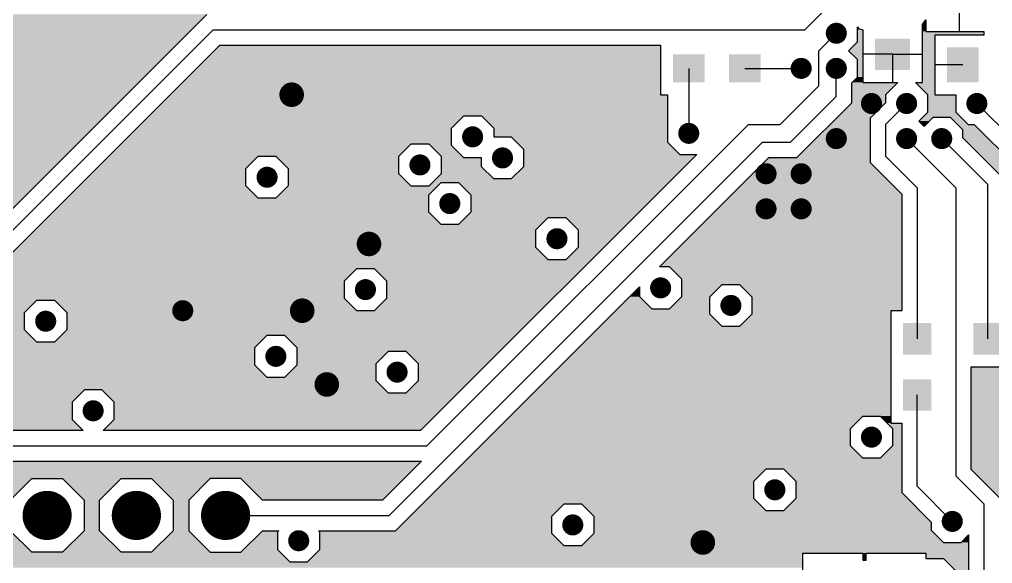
# Model space of a CAD drawing. Extents: x 295 to 953, y 10 to 290.
# Drawn here: x 628 to 683.4, y 147.8 to 178.8 of the extents above; entities that cross this region are included whole.
import ezdxf

# ---------------------------------------------------------------- set-up
doc = ezdxf.new("R2010")
doc.units = 0
doc.header["$LTSCALE"] = 5
doc.header["$MEASUREMENT"] = 0
doc.layers.get('0').update_dxf_attribs({"linetype": 'CONTINUOUS', "lineweight": 25})
doc.layers.add('19_SOLD_GBR', color=10, linetype='CONTINUOUS')

msp = doc.modelspace()

# ---------------------------------------------------------------- linework, layer by layer
for points, const_width in [([(674.778, 178, -1), (674.178, 178, -1)], 0.6), ([(672.778, 176, -1), (672.178, 176, -1)], 0.6), ([(674.778, 176, -1), (674.178, 176, -1)], 0.6), ([(643.828, 174.5, -1), (643.128, 174.5, -1)], 0.7), ([(676.778, 174, -1), (676.178, 174, -1)], 0.6), ([(678.778, 174, -1), (678.178, 174, -1)], 0.6), ([(682.778, 174, -1), (682.178, 174, -1)], 0.6), ([(666.378, 172.3, -1), (665.778, 172.3, -1)], 0.6), ([(654.078, 172.1, -1), (653.478, 172.1, -1)], 0.6), ([(674.778, 172, -1), (674.178, 172, -1)], 0.6), ([(678.778, 172, -1), (678.178, 172, -1)], 0.6), ([(680.778, 172, -1), (680.178, 172, -1)], 0.6), ([(655.778, 170.9, -1), (655.178, 170.9, -1)], 0.6), ([(651.078, 170.5, -1), (650.478, 170.5, -1)], 0.6), ([(670.778, 170, -1), (670.178, 170, -1)], 0.6), ([(672.778, 170, -1), (672.178, 170, -1)], 0.6), ([(642.378, 169.8, -1), (641.778, 169.8, -1)], 0.6), ([(652.778, 168.3, -1), (652.178, 168.3, -1)], 0.6), ([(670.778, 168, -1), (670.178, 168, -1)], 0.6), ([(672.778, 168, -1), (672.178, 168, -1)], 0.6), ([(658.878, 166.3, -1), (658.278, 166.3, -1)], 0.6), ([(648.228, 166, -1), (647.528, 166, -1)], 0.7), ([(647.978, 163.4, -1), (647.378, 163.4, -1)], 0.6), ([(664.778, 163.5, -1), (664.178, 163.5, -1)], 0.6), ([(644.428, 162.2, -1), (643.728, 162.2, -1)], 0.7), ([(668.778, 162.5, -1), (668.178, 162.5, -1)], 0.6), ([(637.578, 162.2, -1), (636.978, 162.2, -1)], 0.6), ([(629.778, 161.6, -1), (629.178, 161.6, -1)], 0.6), ([(642.878, 159.6, -1), (642.278, 159.6, -1)], 0.6), ([(649.778, 158.7, -1), (649.178, 158.7, -1)], 0.6), ([(645.828, 158, -1), (645.128, 158, -1)], 0.7), ([(632.478, 156.5, -1), (631.878, 156.5, -1)], 0.6), ([(676.778, 155, -1), (676.178, 155, -1)], 0.6), ([(671.278, 152, -1), (670.678, 152, -1)], 0.6), ([(630.258, 150.54, -1), (628.858, 150.54, -1)], 1.4), ([(635.338, 150.54, -1), (633.938, 150.54, -1)], 1.4), ([(640.418, 150.54, -1), (639.018, 150.54, -1)], 1.4), ([(681.378, 150.2, -1), (680.778, 150.2, -1)], 0.6), ([(659.778, 150, -1), (659.178, 150, -1)], 0.6), ([(644.178, 149.1, -1), (643.578, 149.1, -1)], 0.6), ([(667.228, 149, -1), (666.528, 149, -1)], 0.7)]:
    msp.add_lwpolyline(points, format="xyb", close=True, dxfattribs=dict(const_width=const_width))
for points in [[(676.678, 177.7), (676.678, 175.9), (678.678, 177.7), (678.678, 175.9)], [(665.178, 176.8), (665.178, 175.2), (666.978, 176.8), (666.978, 175.2)], [(668.378, 176.8), (668.378, 175.2), (670.178, 176.8), (670.178, 175.2)], [(680.778, 177.2), (680.778, 175.2), (682.578, 177.2), (682.578, 175.2)], [(678.278, 161.5), (678.278, 159.7), (679.878, 161.5), (679.878, 159.7)], [(682.278, 161.5), (682.278, 159.7), (683.878, 161.5), (683.878, 159.7)], [(678.278, 158.3), (678.278, 156.5), (679.878, 158.3), (679.878, 156.5)], [(682.278, 158.3), (682.278, 156.5), (683.878, 158.3), (683.878, 156.5)]]:
    msp.add_solid(points)
at = {"layer": '19_SOLD_GBR', "color": 7}
for p, q in [((681.478, 180.2), (681.478, 178.1)), ((674.478, 180), (672.678, 178.2)), ((638.656, 179.076), (613.442, 153.862)), ((675.678, 178.36), (675.736, 178.28)), ((675.678, 177.502), (675.678, 178.36)), ((679.378, 178.498), (679.578, 178.772)), ((679.378, 175.2), (679.378, 178.498)), ((679.578, 178.772), (679.578, 178.1)), ((639.018, 178.2), (614.318, 153.5)), ((639.018, 178.2), (672.678, 178.2)), ((674.478, 178), (673.478, 177)), ((675.736, 178.28), (675.978, 178.2)), ((675.978, 178.2), (675.978, 175.2)), ((679.578, 178.1), (682.878, 178.1)), ((680.078, 177.9), (680.078, 174.5)), ((682.878, 177.9), (680.078, 177.9)), ((682.878, 178.1), (682.878, 177.9)), ((615.194, 153.138), (639.38, 177.324)), ((639.38, 177.324), (664.478, 177.324)), ((664.478, 177.324), (664.478, 174.5)), ((675.176, 177), (675.678, 177.502)), ((673.478, 175), (673.478, 177)), ((675.678, 176.498), (675.176, 177)), ((677.678, 176.8), (675.978, 176.8)), ((677.678, 176.8), (677.678, 175.2)), ((677.678, 176.8), (679.378, 176.8)), ((675.678, 175.502), (675.678, 176.498)), ((681.678, 176.2), (680.078, 176.2)), ((666.078, 176), (666.078, 172.3)), ((669.278, 176), (672.478, 176)), ((674.478, 174.4), (674.478, 176)), ((675.354, 175.178), (675.678, 175.502)), ((675.354, 174.038), (675.354, 175.178)), ((675.978, 175.2), (677.98, 175.2)), ((677.98, 175.2), (677.278, 174.498)), ((678.976, 175.2), (679.378, 175.2)), ((679.678, 174.498), (678.976, 175.2)), ((664.478, 174.5), (664.878, 174.5)), ((664.878, 174.5), (664.878, 171.802)), ((673.478, 175), (671.278, 172.8)), ((677.278, 174.498), (677.278, 174.038)), ((679.678, 173.502), (679.678, 174.498)), ((680.078, 174.5), (681.28, 174.5)), ((681.28, 174.5), (681.278, 174.498)), ((681.278, 174.498), (681.278, 173.502)), ((674.478, 174.4), (671.878, 171.8)), ((672.24, 170.924), (675.354, 174.038)), ((677.278, 174.038), (676.402, 173.162)), ((678.478, 174), (677.278, 172.8)), ((682.478, 174), (687.978, 168.5)), ((679.176, 173), (679.678, 173.502)), ((681.278, 173.502), (681.98, 172.8)), ((652.578, 172.598), (653.28, 173.3)), ((653.28, 173.3), (654.276, 173.3)), ((654.276, 173.3), (654.978, 172.598)), ((676.402, 173.162), (676.402, 170.638)), ((679.478, 172.698), (679.176, 173)), ((679.98, 173.2), (679.478, 172.698)), ((680.976, 173.2), (679.98, 173.2)), ((681.678, 172.498), (680.976, 173.2)), ((669.478, 172.8), (651.178, 154.5)), ((652.578, 171.602), (652.578, 172.598)), ((654.978, 172.598), (654.978, 172.098)), ((669.478, 172.8), (671.278, 172.8)), ((677.278, 172.8), (677.278, 171)), ((681.678, 172.038), (681.678, 172.498)), ((681.98, 172.8), (682.328, 172.8)), ((682.328, 172.8), (687.024, 168.104)), ((670.278, 171.8), (649.018, 150.54)), ((649.578, 170.998), (650.28, 171.7)), ((650.28, 171.7), (651.276, 171.7)), ((651.276, 171.7), (651.978, 170.998)), ((654.978, 172.098), (654.98, 172.1)), ((654.98, 172.1), (655.976, 172.1)), ((655.976, 172.1), (656.678, 171.398)), ((664.878, 171.802), (665.58, 171.1)), ((670.278, 171.8), (671.878, 171.8)), ((678.478, 172), (681.278, 169.2)), ((680.478, 172), (683.078, 169.4)), ((683.954, 169.762), (681.678, 172.038)), ((653.28, 170.9), (652.578, 171.602)), ((656.678, 171.398), (656.678, 170.402)), ((640.878, 170.298), (641.58, 171)), ((641.58, 171), (642.576, 171)), ((642.576, 171), (643.278, 170.298)), ((649.578, 170.002), (649.578, 170.998)), ((666.54, 171.1), (650.816, 155.376)), ((651.978, 170.998), (651.978, 170.002)), ((654.276, 170.9), (653.28, 170.9)), ((654.278, 170.902), (654.276, 170.9)), ((654.278, 170.402), (654.278, 170.902)), ((664.416, 164.7), (670.64, 170.924)), ((665.58, 171.1), (666.54, 171.1)), ((670.64, 170.924), (672.24, 170.924)), ((676.402, 170.638), (678.202, 168.838)), ((679.078, 169.2), (677.278, 171)), ((640.878, 169.302), (640.878, 170.298)), ((643.278, 170.298), (643.278, 169.302)), ((654.98, 169.7), (654.278, 170.402)), ((656.678, 170.402), (655.976, 169.7)), ((650.28, 169.3), (649.578, 170.002)), ((651.978, 170.002), (651.276, 169.3)), ((651.278, 168.798), (651.98, 169.5)), ((651.98, 169.5), (652.976, 169.5)), ((652.976, 169.5), (653.678, 168.798)), ((655.976, 169.7), (654.98, 169.7)), ((641.58, 168.6), (640.878, 169.302)), ((643.278, 169.302), (642.576, 168.6)), ((651.276, 169.3), (650.28, 169.3)), ((679.078, 169.2), (679.078, 160.6)), ((681.278, 169.2), (681.278, 152.8)), ((683.078, 169.4), (683.078, 160.6)), ((642.576, 168.6), (641.58, 168.6)), ((651.278, 167.802), (651.278, 168.798)), ((653.678, 168.798), (653.678, 167.802)), ((678.202, 168.838), (678.202, 162.2)), ((651.98, 167.1), (651.278, 167.802)), ((653.678, 167.802), (652.976, 167.1)), ((657.378, 166.798), (658.08, 167.5)), ((658.08, 167.5), (659.076, 167.5)), ((659.076, 167.5), (659.778, 166.798)), ((652.976, 167.1), (651.98, 167.1)), ((657.378, 165.802), (657.378, 166.798)), ((659.778, 166.798), (659.778, 165.802)), ((658.08, 165.1), (657.378, 165.802)), ((659.778, 165.802), (659.076, 165.1)), ((659.076, 165.1), (658.08, 165.1)), ((646.478, 163.898), (647.18, 164.6)), ((647.18, 164.6), (648.176, 164.6)), ((648.176, 164.6), (648.878, 163.898)), ((664.976, 164.7), (664.416, 164.7)), ((665.678, 163.998), (664.976, 164.7)), ((665.678, 163.002), (665.678, 163.998)), ((646.478, 162.902), (646.478, 163.898)), ((648.878, 163.898), (648.878, 162.902)), ((649.38, 149.664), (663.278, 163.562)), ((663.278, 163.562), (663.278, 163.002)), ((667.278, 162.998), (667.98, 163.7)), ((667.98, 163.7), (668.976, 163.7)), ((668.976, 163.7), (669.678, 162.998)), ((647.18, 162.2), (646.478, 162.902)), ((648.878, 162.902), (648.176, 162.2)), ((663.278, 163.002), (663.98, 162.3)), ((664.976, 162.3), (665.678, 163.002)), ((667.278, 162.002), (667.278, 162.998)), ((669.678, 162.998), (669.678, 162.002)), ((628.278, 162.098), (628.98, 162.8)), ((628.98, 162.8), (629.976, 162.8)), ((629.976, 162.8), (630.678, 162.098)), ((663.98, 162.3), (664.976, 162.3)), ((628.278, 161.102), (628.278, 162.098)), ((630.678, 162.098), (630.678, 161.102)), ((648.176, 162.2), (647.18, 162.2)), ((667.98, 161.3), (667.278, 162.002)), ((669.678, 162.002), (668.976, 161.3)), ((677.578, 162.2), (677.578, 155.8)), ((678.202, 162.2), (677.578, 162.2)), ((668.976, 161.3), (667.98, 161.3)), ((628.98, 160.4), (628.278, 161.102)), ((630.678, 161.102), (629.976, 160.4)), ((641.378, 160.098), (642.08, 160.8)), ((642.08, 160.8), (643.076, 160.8)), ((643.076, 160.8), (643.778, 160.098)), ((629.976, 160.4), (628.98, 160.4)), ((641.378, 159.102), (641.378, 160.098)), ((643.778, 160.098), (643.778, 159.102)), ((648.278, 159.198), (648.98, 159.9)), ((648.98, 159.9), (649.976, 159.9)), ((649.976, 159.9), (650.678, 159.198)), ((642.08, 158.4), (641.378, 159.102)), ((643.778, 159.102), (643.076, 158.4)), ((648.278, 158.202), (648.278, 159.198)), ((650.678, 159.198), (650.678, 158.202)), ((682.154, 159), (684.578, 159)), ((682.154, 153.162), (682.154, 159)), ((643.076, 158.4), (642.08, 158.4)), ((648.98, 157.5), (648.278, 158.202)), ((650.678, 158.202), (649.976, 157.5)), ((631.68, 157.7), (630.978, 156.998)), ((632.676, 157.7), (631.68, 157.7)), ((633.378, 156.998), (632.676, 157.7)), ((649.976, 157.5), (648.98, 157.5)), ((679.078, 152.2), (679.078, 157.4)), ((630.978, 156.998), (630.978, 156.002)), ((633.378, 156.002), (633.378, 156.998)), ((675.278, 155.498), (675.98, 156.2)), ((675.98, 156.2), (676.976, 156.2)), ((676.976, 156.2), (677.678, 155.498)), ((630.978, 156.002), (631.606, 155.376)), ((632.75, 155.376), (633.378, 156.002)), ((677.578, 155.8), (678.202, 155.8)), ((678.202, 155.8), (678.202, 151.838)), ((631.606, 155.376), (618.516, 155.376)), ((650.816, 155.376), (632.75, 155.376)), ((675.278, 154.502), (675.278, 155.498)), ((677.678, 155.498), (677.678, 154.502)), ((618.878, 154.5), (651.178, 154.5)), ((675.98, 153.8), (675.278, 154.502)), ((677.678, 154.502), (676.976, 153.8)), ((619.24, 153.624), (650.866, 153.624)), ((650.866, 153.624), (648.656, 151.416)), ((676.976, 153.8), (675.98, 153.8)), ((669.778, 152.498), (670.48, 153.2)), ((670.48, 153.2), (671.476, 153.2)), ((671.476, 153.2), (672.178, 152.498)), ((683.754, 151.562), (682.154, 153.162)), ((627.458, 151.41), (628.688, 152.64)), ((628.688, 152.64), (630.428, 152.64)), ((630.428, 152.64), (631.658, 151.41)), ((632.538, 151.41), (633.768, 152.64)), ((633.768, 152.64), (635.508, 152.64)), ((635.508, 152.64), (636.738, 151.41)), ((638.848, 152.64), (637.618, 151.41)), ((640.588, 152.64), (638.848, 152.64)), ((641.812, 151.416), (640.588, 152.64)), ((669.778, 151.502), (669.778, 152.498)), ((672.178, 152.498), (672.178, 151.502)), ((682.878, 151.2), (681.278, 152.8)), ((678.202, 151.838), (679.878, 150.162)), ((681.078, 150.2), (679.078, 152.2)), ((631.658, 151.41), (631.658, 149.67)), ((632.538, 149.67), (632.538, 151.41)), ((636.738, 151.41), (636.738, 149.67)), ((637.618, 151.41), (637.618, 149.67)), ((648.656, 151.416), (641.812, 151.416)), ((670.48, 150.8), (669.778, 151.502)), ((672.178, 151.502), (671.476, 150.8)), ((658.278, 150.498), (658.98, 151.2)), ((658.98, 151.2), (659.976, 151.2)), ((659.976, 151.2), (660.678, 150.498)), ((671.476, 150.8), (670.48, 150.8)), ((682.878, 151.2), (682.878, 137.39)), ((639.718, 150.54), (649.018, 150.54)), ((658.278, 149.502), (658.278, 150.498)), ((660.678, 150.498), (660.678, 149.502)), ((679.878, 150.162), (679.878, 149.702)), ((628.688, 148.44), (627.458, 149.67)), ((631.658, 149.67), (630.428, 148.44)), ((633.768, 148.44), (632.538, 149.67)), ((636.738, 149.67), (635.508, 148.44)), ((637.618, 149.67), (638.848, 148.44)), ((640.588, 148.44), (641.812, 149.664)), ((641.812, 149.664), (642.746, 149.664)), ((642.746, 149.664), (642.678, 149.598)), ((642.678, 149.598), (642.678, 148.602)), ((645.01, 149.664), (649.38, 149.664)), ((645.078, 149.598), (645.01, 149.664)), ((645.078, 148.602), (645.078, 149.598)), ((679.878, 149.702), (680.58, 149)), ((658.98, 148.8), (658.278, 149.502)), ((660.678, 149.502), (659.976, 148.8)), ((680.58, 149), (681.576, 149)), ((681.576, 149), (682.002, 149.428)), ((682.002, 149.428), (682.002, 137.752)), ((630.428, 148.44), (628.688, 148.44)), ((635.508, 148.44), (633.768, 148.44)), ((638.848, 148.44), (640.588, 148.44)), ((642.678, 148.602), (643.38, 147.9)), ((644.376, 147.9), (645.078, 148.602)), ((659.976, 148.8), (658.98, 148.8)), ((643.38, 147.9), (644.376, 147.9)), ((672.578, 148.4), (675.978, 148.4)), ((672.578, 142), (672.578, 148.4)), ((675.978, 148.4), (675.978, 148)), ((675.978, 148), (676.178, 148)), ((676.178, 148.4), (679.578, 148.4)), ((676.178, 148), (676.178, 148.4)), ((679.578, 148.4), (679.578, 148.09)), ((679.578, 148.09), (680.576, 148.09)), ((680.576, 148.09), (681.278, 147.388))]:
    msp.add_line(p, q, dxfattribs=at)
for points in [[(636.78, 177.2), (638.656, 179.076), (606.378, 177.2), (606.378, 179.076)], [(675.736, 178.28), (675.678, 178.36), (675.678, 178.28), (675.678, 178.36)], [(679.578, 178.498), (679.577, 178.772), (679.378, 178.498), (679.577, 178.772)], [(679.578, 178.1), (679.578, 178.498), (679.378, 178.1), (679.378, 178.498)], [(675.978, 178.2), (675.736, 178.28), (675.678, 178.2), (675.678, 178.28)], [(675.978, 177.502), (675.978, 178.2), (675.678, 177.502), (675.678, 178.2)], [(682.878, 177.9), (682.878, 178.1), (679.378, 177.9), (679.378, 178.1)], [(680.078, 175.2), (680.078, 177.9), (679.378, 175.2), (679.378, 177.9)], [(664.478, 174.5), (664.478, 177.324), (636.555, 174.5), (639.38, 177.324)], [(664.478, 177.324), (664.478, 177.324), (658.08, 177.324), (664.478, 177.324)], [(675.978, 177), (675.978, 177.502), (675.176, 177), (675.678, 177.502)], [(636.78, 177.2), (636.78, 177.2), (620.976, 177.2), (619.98, 177.2)], [(636.078, 176.498), (636.78, 177.2), (621.678, 176.498), (620.976, 177.2)], [(675.978, 176.498), (675.978, 177), (675.678, 176.498), (675.176, 177)], [(635.082, 175.502), (636.078, 176.498), (621.678, 175.502), (621.678, 176.498)], [(675.978, 175.502), (675.978, 176.498), (675.678, 175.502), (675.678, 176.498)], [(634.38, 174.8), (635.082, 175.502), (620.976, 174.8), (621.678, 175.502)], [(677.957, 175.178), (677.979, 175.2), (675.354, 175.178), (675.376, 175.2)], [(677.278, 174.498), (677.957, 175.178), (675.354, 174.498), (675.354, 175.178)], [(675.978, 175.2), (675.978, 175.502), (675.376, 175.2), (675.678, 175.502)], [(677.979, 175.2), (677.979, 175.2), (675.98, 175.2), (677.979, 175.2)], [(680.078, 174.5), (680.078, 175.2), (679.676, 174.5), (678.976, 175.2)], [(680.078, 175.2), (680.078, 175.2), (678.976, 175.2), (679.378, 175.2)], [(620.38, 160.8), (634.38, 174.8), (606.378, 160.8), (606.378, 174.8)], [(664.878, 173.3), (664.878, 174.5), (635.355, 173.3), (636.555, 174.5)], [(677.278, 174.038), (677.278, 174.498), (675.354, 174.038), (675.354, 174.498)], [(681.278, 174.498), (681.279, 174.5), (679.678, 174.498), (679.676, 174.5)], [(681.278, 173.502), (681.278, 174.498), (679.678, 173.502), (679.678, 174.498)], [(676.402, 173.162), (677.278, 174.038), (674.478, 173.162), (675.354, 174.038)], [(681.58, 173.2), (681.278, 173.502), (679.376, 173.2), (679.678, 173.502)], [(652.578, 172.598), (653.28, 173.3), (634.653, 172.598), (635.355, 173.3)], [(664.878, 173.3), (664.878, 173.3), (654.276, 173.3), (653.28, 173.3)], [(664.878, 172.598), (664.878, 173.3), (654.978, 172.598), (654.276, 173.3)], [(676.402, 171.262), (676.402, 173.162), (672.578, 171.262), (674.478, 173.162)], [(679.78, 173), (679.98, 173.2), (679.176, 173), (679.376, 173.2)], [(679.478, 172.698), (679.78, 173), (679.478, 172.698), (679.176, 173)], [(681.58, 173.2), (681.58, 173.2), (680.976, 173.2), (679.98, 173.2)], [(681.98, 172.8), (681.58, 173.2), (681.376, 172.8), (680.976, 173.2)], [(652.578, 171.7), (652.578, 172.598), (633.754, 171.7), (634.653, 172.598)], [(664.878, 172.1), (664.878, 172.598), (654.978, 172.1), (654.978, 172.598)], [(682.63, 172.498), (682.328, 172.8), (681.678, 172.498), (681.376, 172.8)], [(683.09, 172.038), (682.63, 172.498), (681.678, 172.038), (681.678, 172.498)], [(649.58, 171), (650.28, 171.7), (633.054, 171), (633.754, 171.7)], [(652.578, 171.7), (652.578, 171.7), (651.276, 171.7), (650.28, 171.7)], [(652.578, 171.602), (652.578, 171.7), (651.374, 171.602), (651.276, 171.7)], [(654.978, 172.098), (654.98, 172.1), (654.978, 172.098), (654.978, 172.1)], [(664.878, 172.1), (664.878, 172.1), (655.976, 172.1), (654.98, 172.1)], [(664.878, 171.802), (664.878, 172.1), (656.274, 171.802), (655.976, 172.1)], [(665.282, 171.398), (664.878, 171.802), (656.678, 171.398), (656.274, 171.802)], [(685.366, 169.762), (683.09, 172.038), (683.954, 169.762), (681.678, 172.038)], [(653.182, 170.998), (652.578, 171.602), (651.978, 170.998), (651.374, 171.602)], [(665.58, 171.1), (665.282, 171.398), (656.678, 171.1), (656.678, 171.398)], [(676.402, 170.924), (676.402, 171.262), (672.24, 170.924), (672.578, 171.262)], [(640.878, 170.298), (641.58, 171), (632.352, 170.298), (633.054, 171)], [(649.58, 171), (649.58, 171), (642.576, 171), (641.58, 171)], [(649.578, 170.998), (649.58, 171), (642.578, 170.998), (642.576, 171)], [(649.578, 170.298), (649.578, 170.998), (643.278, 170.298), (642.578, 170.998)], [(653.28, 170.9), (653.182, 170.998), (651.978, 170.9), (651.978, 170.998)], [(654.278, 170.402), (654.277, 170.9), (651.978, 170.402), (651.978, 170.9)], [(654.277, 170.9), (654.277, 170.902), (654.276, 170.9), (654.277, 170.902)], [(665.842, 170.402), (666.539, 171.1), (656.678, 170.402), (656.678, 171.1)], [(678.202, 168.838), (676.402, 170.638), (668.552, 168.838), (670.352, 170.638)], [(676.402, 170.638), (676.402, 170.766), (670.352, 170.638), (670.48, 170.766)], [(676.402, 170.766), (676.402, 170.924), (670.48, 170.766), (670.64, 170.924)], [(676.402, 170.924), (676.402, 170.924), (670.64, 170.924), (672.24, 170.924)], [(640.878, 169.302), (640.878, 170.298), (631.356, 169.302), (632.352, 170.298)], [(649.578, 170.002), (649.578, 170.298), (643.278, 170.002), (643.278, 170.298)], [(654.678, 170.002), (654.278, 170.402), (651.978, 170.002), (651.978, 170.402)], [(665.14, 169.7), (665.842, 170.402), (655.976, 169.7), (656.678, 170.402)], [(650.278, 169.302), (649.578, 170.002), (643.278, 169.302), (643.278, 170.002)], [(651.78, 169.3), (651.98, 169.5), (651.276, 169.3), (651.476, 169.5)], [(664.94, 169.5), (665.14, 169.7), (651.476, 169.5), (651.676, 169.7)], [(654.98, 169.7), (654.678, 170.002), (651.676, 169.7), (651.978, 170.002)], [(664.94, 169.5), (664.94, 169.5), (652.976, 169.5), (651.98, 169.5)], [(664.238, 168.798), (664.94, 169.5), (653.678, 168.798), (652.976, 169.5)], [(641.58, 168.6), (640.878, 169.302), (630.654, 168.6), (631.356, 169.302)], [(651.278, 168.798), (651.78, 169.3), (642.774, 168.798), (643.276, 169.3)], [(650.28, 169.3), (650.278, 169.302), (643.276, 169.3), (643.278, 169.302)], [(651.278, 167.802), (651.278, 168.6), (629.856, 167.802), (630.654, 168.6)], [(651.278, 168.6), (651.278, 168.6), (642.08, 168.6), (642.576, 168.6)], [(651.278, 168.6), (651.278, 168.798), (642.576, 168.6), (642.774, 168.798)], [(663.242, 167.802), (664.238, 168.798), (653.678, 167.802), (653.678, 168.798)], [(678.202, 168.266), (678.202, 168.838), (667.98, 168.266), (668.552, 168.838)], [(678.202, 164.7), (678.202, 168.266), (664.416, 164.7), (667.98, 168.266)], [(651.98, 167.1), (651.278, 167.802), (629.154, 167.1), (629.856, 167.802)], [(657.68, 167.1), (658.08, 167.5), (652.976, 167.1), (653.376, 167.5)], [(662.94, 167.5), (663.242, 167.802), (653.376, 167.5), (653.678, 167.802)], [(662.94, 167.5), (662.94, 167.5), (659.076, 167.5), (658.08, 167.5)], [(662.238, 166.798), (662.94, 167.5), (659.778, 166.798), (659.076, 167.5)], [(657.378, 165.802), (657.378, 166.798), (627.856, 165.802), (628.852, 166.798)], [(657.378, 166.798), (657.506, 166.926), (628.852, 166.798), (628.98, 166.926)], [(657.506, 166.926), (657.68, 167.1), (628.98, 166.926), (629.154, 167.1)], [(661.242, 165.802), (662.238, 166.798), (659.778, 165.802), (659.778, 166.798)], [(658.08, 165.1), (657.378, 165.802), (627.154, 165.1), (627.856, 165.802)], [(660.54, 165.1), (661.242, 165.802), (659.076, 165.1), (659.778, 165.802)], [(660.04, 164.6), (660.54, 165.1), (626.654, 164.6), (627.154, 165.1)], [(646.478, 163.898), (647.18, 164.6), (625.952, 163.898), (626.654, 164.6)], [(660.04, 164.6), (660.04, 164.6), (648.176, 164.6), (647.18, 164.6)], [(659.338, 163.898), (660.04, 164.6), (648.878, 163.898), (648.176, 164.6)], [(678.202, 164.7), (678.202, 164.7), (664.976, 164.7), (664.416, 164.7)], [(678.202, 163.998), (678.202, 164.7), (665.678, 163.998), (664.976, 164.7)], [(678.202, 163.7), (678.202, 163.998), (665.678, 163.7), (665.678, 163.998)], [(646.478, 162.902), (646.478, 163.898), (624.956, 162.902), (625.952, 163.898)], [(658.342, 162.902), (659.338, 163.898), (648.878, 162.902), (648.878, 163.898)], [(663.278, 163.002), (663.277, 163.562), (662.717, 163.002), (663.277, 163.562)], [(667.282, 163.002), (667.98, 163.7), (665.678, 163.002), (665.678, 163.7)], [(678.202, 163.7), (678.202, 163.7), (668.976, 163.7), (667.98, 163.7)], [(678.202, 162.998), (678.202, 163.7), (669.678, 162.998), (668.976, 163.7)], [(646.58, 162.8), (646.478, 162.902), (624.854, 162.8), (624.956, 162.902)], [(657.64, 162.2), (658.342, 162.902), (648.176, 162.2), (648.878, 162.902)], [(663.98, 162.3), (663.278, 163.002), (662.015, 162.3), (662.717, 163.002)], [(667.278, 162.3), (667.278, 162.998), (664.976, 162.3), (665.674, 162.998)], [(667.278, 162.998), (667.282, 163.002), (665.674, 162.998), (665.678, 163.002)], [(678.202, 162.2), (678.202, 162.998), (669.678, 162.2), (669.678, 162.998)], [(628.278, 162.098), (628.98, 162.8), (624.152, 162.098), (624.854, 162.8)], [(646.58, 162.8), (646.58, 162.8), (629.976, 162.8), (628.98, 162.8)], [(647.18, 162.2), (646.58, 162.8), (630.576, 162.2), (629.976, 162.8)], [(667.278, 162.002), (667.278, 162.3), (661.717, 162.002), (662.015, 162.3)], [(628.278, 161.102), (628.278, 162.098), (623.156, 161.102), (624.152, 162.098)], [(657.538, 162.098), (657.64, 162.2), (630.678, 162.098), (630.576, 162.2)], [(656.542, 161.102), (657.538, 162.098), (630.678, 161.102), (630.678, 162.098)], [(667.98, 161.3), (667.278, 162.002), (661.015, 161.3), (661.717, 162.002)], [(677.578, 161.3), (677.578, 162.002), (668.976, 161.3), (669.678, 162.002)], [(677.578, 162.002), (677.578, 162.2), (669.678, 162.002), (669.678, 162.2)], [(677.578, 159.266), (677.578, 161.3), (658.98, 159.266), (661.014, 161.3)], [(668.108, 161.3), (667.98, 161.3), (661.014, 161.3), (661.015, 161.3)], [(677.578, 161.3), (677.578, 161.3), (668.108, 161.3), (668.976, 161.3)], [(628.98, 160.4), (628.278, 161.102), (622.455, 160.4), (623.156, 161.102)], [(641.68, 160.4), (642.08, 160.8), (629.976, 160.4), (630.376, 160.8)], [(656.24, 160.8), (656.542, 161.102), (630.376, 160.8), (630.678, 161.102)], [(656.24, 160.8), (656.24, 160.8), (643.076, 160.8), (642.08, 160.8)], [(655.538, 160.098), (656.24, 160.8), (643.778, 160.098), (643.076, 160.8)], [(641.378, 159.102), (641.378, 160.098), (621.157, 159.102), (622.153, 160.098)], [(641.378, 160.098), (641.68, 160.4), (622.153, 160.098), (622.455, 160.4)], [(655.34, 159.9), (655.538, 160.098), (643.778, 159.9), (643.778, 160.098)], [(648.278, 159.198), (648.98, 159.9), (643.778, 159.198), (643.778, 159.9)], [(655.34, 159.9), (655.34, 159.9), (649.976, 159.9), (648.98, 159.9)], [(654.638, 159.198), (655.34, 159.9), (650.678, 159.198), (649.976, 159.9)], [(642.08, 158.4), (641.378, 159.102), (620.455, 158.4), (621.157, 159.102)], [(648.278, 158.4), (648.278, 159.102), (643.076, 158.4), (643.778, 159.102)], [(648.278, 159.102), (648.278, 159.198), (643.778, 159.102), (643.778, 159.198)], [(653.642, 158.202), (654.638, 159.198), (650.678, 158.202), (650.678, 159.198)], [(677.578, 156.2), (677.578, 159.266), (655.914, 156.2), (658.98, 159.266)], [(686.478, 155.8), (686.478, 159), (682.154, 155.8), (682.154, 159)], [(686.478, 159), (686.478, 159), (682.154, 159), (684.578, 159)], [(648.78, 157.7), (648.278, 158.202), (619.755, 157.7), (620.257, 158.202)], [(648.278, 158.202), (648.278, 158.4), (620.257, 158.202), (620.455, 158.4)], [(652.94, 157.5), (653.642, 158.202), (649.976, 157.5), (650.678, 158.202)], [(630.978, 156.998), (631.68, 157.7), (619.053, 156.998), (619.755, 157.7)], [(648.78, 157.7), (648.78, 157.7), (632.676, 157.7), (631.68, 157.7)], [(648.98, 157.5), (648.78, 157.7), (632.876, 157.5), (632.676, 157.7)], [(652.438, 156.998), (652.94, 157.5), (633.378, 156.998), (632.876, 157.5)], [(630.978, 156.002), (630.978, 156.998), (618.057, 156.002), (619.053, 156.998)], [(651.442, 156.002), (652.438, 156.998), (633.378, 156.002), (633.378, 156.998)], [(675.278, 155.498), (675.98, 156.2), (655.212, 155.498), (655.914, 156.2)], [(677.578, 156.2), (677.578, 156.2), (676.976, 156.2), (675.98, 156.2)], [(677.578, 155.8), (677.578, 156.2), (677.376, 155.8), (676.976, 156.2)], [(631.605, 155.376), (630.978, 156.002), (617.431, 155.376), (618.057, 156.002)], [(650.816, 155.376), (651.442, 156.002), (632.75, 155.376), (633.378, 156.002)], [(678.202, 155.498), (678.202, 155.8), (677.678, 155.498), (677.376, 155.8)], [(687.024, 155.204), (687.024, 155.8), (682.154, 155.204), (682.154, 155.8)], [(675.278, 154.502), (675.278, 155.498), (654.217, 154.502), (655.212, 155.498)], [(678.202, 154.502), (678.202, 155.498), (677.678, 154.502), (677.678, 155.498)], [(689.066, 153.162), (687.024, 155.204), (682.154, 153.162), (682.154, 155.204)], [(675.98, 153.8), (675.278, 154.502), (653.515, 153.8), (654.217, 154.502)], [(678.202, 153.8), (678.202, 154.502), (676.976, 153.8), (677.678, 154.502)], [(649.881, 152.64), (650.865, 153.624), (618.256, 152.64), (619.24, 153.624)], [(650.865, 153.624), (650.865, 153.624), (633.768, 153.624), (650.865, 153.624)], [(678.202, 153.2), (678.202, 153.8), (652.915, 153.2), (653.515, 153.8)], [(669.778, 152.498), (670.48, 153.2), (652.213, 152.498), (652.915, 153.2)], [(678.202, 153.2), (678.202, 153.2), (671.476, 153.2), (670.48, 153.2)], [(678.202, 152.498), (678.202, 153.2), (672.178, 152.498), (671.476, 153.2)], [(690.666, 151.562), (689.066, 153.162), (683.754, 151.562), (682.154, 153.162)], [(628.688, 152.64), (628.688, 152.64), (625.348, 152.64), (623.608, 152.64)], [(627.458, 151.41), (628.688, 152.64), (626.578, 151.41), (625.348, 152.64)], [(633.768, 152.64), (633.768, 152.64), (630.428, 152.64), (628.688, 152.64)], [(632.538, 151.41), (633.768, 152.64), (631.658, 151.41), (630.428, 152.64)], [(638.848, 152.64), (638.848, 152.64), (635.508, 152.64), (633.768, 152.64)], [(637.618, 151.41), (638.848, 152.64), (636.738, 151.41), (635.508, 152.64)], [(649.881, 152.64), (649.881, 152.64), (640.588, 152.64), (638.848, 152.64)], [(648.656, 151.416), (649.881, 152.64), (641.812, 151.416), (640.588, 152.64)], [(669.778, 151.502), (669.778, 152.498), (651.217, 151.502), (652.213, 152.498)], [(678.202, 151.838), (678.202, 152.498), (672.178, 151.838), (672.178, 152.498)], [(678.538, 151.502), (678.202, 151.838), (672.178, 151.502), (672.178, 151.838)], [(632.538, 149.67), (632.538, 151.41), (631.658, 149.67), (631.658, 151.41)], [(637.618, 149.67), (637.618, 151.41), (636.738, 149.67), (636.738, 151.41)], [(670.08, 151.2), (669.778, 151.502), (650.915, 151.2), (651.217, 151.502)], [(679.24, 150.8), (678.538, 151.502), (671.476, 150.8), (672.178, 151.502)], [(658.278, 150.498), (658.98, 151.2), (650.213, 150.498), (650.915, 151.2)], [(670.08, 151.2), (670.08, 151.2), (659.976, 151.2), (658.98, 151.2)], [(670.48, 150.8), (670.08, 151.2), (660.376, 150.8), (659.976, 151.2)], [(679.542, 150.498), (679.24, 150.8), (660.678, 150.498), (660.376, 150.8)], [(658.278, 149.664), (658.278, 150.498), (649.38, 149.664), (650.213, 150.498)], [(679.878, 150.162), (679.542, 150.498), (660.678, 150.162), (660.678, 150.498)], [(679.878, 149.702), (679.878, 150.162), (660.678, 149.702), (660.678, 150.162)], [(628.687, 148.44), (627.458, 149.67), (625.348, 148.44), (626.578, 149.67)], [(633.767, 148.44), (632.538, 149.67), (630.428, 148.44), (631.658, 149.67)], [(638.847, 148.44), (637.618, 149.67), (635.508, 148.44), (636.738, 149.67)], [(642.678, 148.602), (642.678, 149.598), (640.75, 148.602), (641.746, 149.598)], [(642.678, 149.598), (642.745, 149.664), (641.746, 149.598), (641.812, 149.664)], [(642.745, 149.664), (642.745, 149.664), (641.812, 149.664), (642.745, 149.664)], [(658.278, 149.598), (658.278, 149.664), (645.078, 149.598), (645.01, 149.664)], [(658.278, 149.664), (658.278, 149.664), (645.01, 149.664), (649.38, 149.664)], [(658.278, 149.502), (658.278, 149.598), (645.078, 149.502), (645.078, 149.598)], [(680.078, 149.502), (679.878, 149.702), (660.678, 149.502), (660.678, 149.702)], [(658.98, 148.8), (658.278, 149.502), (645.078, 148.8), (645.078, 149.502)], [(682.001, 148.8), (682.001, 149), (659.976, 148.8), (660.176, 149)], [(680.58, 149), (680.078, 149.502), (660.176, 149), (660.678, 149.502)], [(682.001, 149), (682.001, 149.428), (681.576, 149), (682.001, 149.428)], [(643.38, 147.9), (642.84, 148.44), (616.416, 147.9), (616.956, 148.44)], [(628.687, 148.44), (628.687, 148.44), (623.607, 148.44), (625.348, 148.44)], [(633.767, 148.44), (633.767, 148.44), (628.687, 148.44), (630.428, 148.44)], [(638.847, 148.44), (638.847, 148.44), (633.767, 148.44), (635.508, 148.44)], [(642.84, 148.44), (642.84, 148.44), (638.847, 148.44), (640.588, 148.44)], [(642.84, 148.44), (642.678, 148.602), (640.588, 148.44), (640.75, 148.602)], [(682.001, 148.4), (682.001, 148.602), (644.876, 148.4), (645.078, 148.602)], [(682.001, 148.602), (682.001, 148.8), (645.078, 148.602), (645.078, 148.8)], [(672.578, 147.56), (672.578, 147.9), (616.076, 147.56), (616.416, 147.9)], [(672.578, 147.9), (672.578, 148.4), (644.376, 147.9), (644.876, 148.4)], [(676.178, 148.4), (676.178, 148.4), (675.978, 148.4), (672.578, 148.4)], [(676.178, 148), (676.178, 148.4), (675.978, 148), (675.978, 148.4)], [(682.001, 148.4), (682.001, 148.4), (679.578, 148.4), (676.178, 148.4)], [(682.001, 148.09), (682.001, 148.4), (679.578, 148.09), (679.578, 148.4)], [(682.001, 148.09), (682.001, 148.09), (680.576, 148.09), (679.578, 148.09)], [(682.001, 147.388), (682.001, 148.09), (681.278, 147.388), (680.576, 148.09)]]:
    msp.add_solid(points, dxfattribs=at)

doc.saveas('drawing.dxf')
